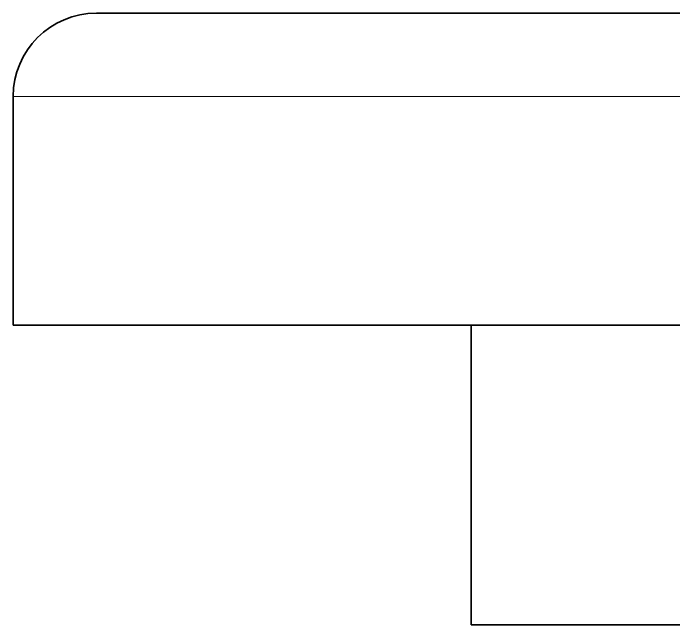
# Model space of a CAD drawing. Extents: x 487 to 800, y 314 to 605.
# Drawn here: x 575.617 to 577.204, y 537.673 to 539.143 of the extents above; entities that cross this region are included whole.
import ezdxf

# ---------------------------------------------------------------- set-up
doc = ezdxf.new("R2010")
doc.units = 0

msp = doc.modelspace()

# ---------------------------------------------------------------- linework, layer by layer
at = {"color": 7, "lineweight": 35, "ltscale": 0.097499}
msp.add_line((579.7169, 539.1426), (575.817, 539.1426), dxfattribs=at)
at = {"color": 7, "lineweight": 13, "ltscale": 0.102499}
msp.add_line((579.7169, 538.9426), (575.6169, 538.9426), dxfattribs=at)
at = {"color": 7, "lineweight": 35, "ltscale": 0.013751}
msp.add_line((575.6169, 538.9426), (575.6169, 538.3926), dxfattribs=at)
at = {"color": 7, "lineweight": 35, "ltscale": 0.102499}
msp.add_line((579.7169, 538.3926), (575.6169, 538.3926), dxfattribs=at)
at = {"color": 7, "lineweight": 35, "ltscale": 0.017999}
msp.add_line((576.7169, 537.6726), (576.7169, 538.3926), dxfattribs=at)
at = {"color": 7, "lineweight": 35, "ltscale": 0.075}
msp.add_line((576.7169, 537.6726), (579.7169, 537.6726), dxfattribs=at)
at = {"color": 7, "lineweight": 35}
msp.add_arc((575.817, 538.9426), 0.2, 90, 180, dxfattribs=at)

doc.saveas('drawing.dxf')
